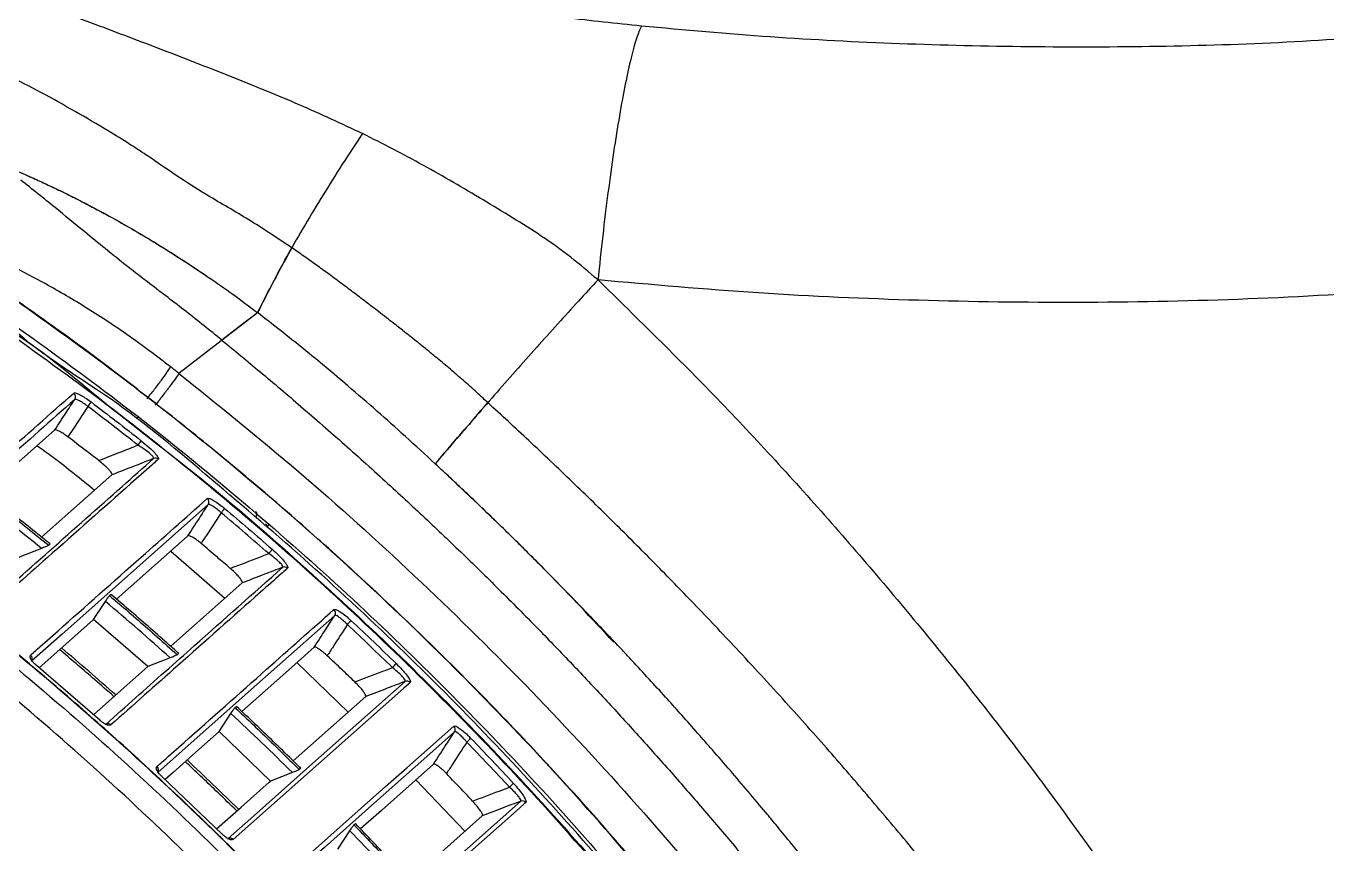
# Model space of a CAD drawing. Extents: x 939 to 1039, y 781 to 934.
# Drawn here: x 955.91 to 964.17, y 824.25 to 829.44 of the extents above; entities that cross this region are included whole.
import ezdxf

# ---------------------------------------------------------------- set-up
doc = ezdxf.new("R2010")
doc.units = 0
doc.header["$MEASUREMENT"] = 0
doc.layers.add('1', color=4, linetype='Continuous')

# ---------------------------------------------------------------- blocks, each defined once
blk = doc.blocks.new('Envoy')
at = {"layer": '1', "color": 3, "linetype": 'Continuous', "lineweight": 25}
for p, q in [((18.7283, 28.4495), (18.2304, 28.0651)), ((18.7295, 28.4505), (18.7283, 28.4495)), ((17.3596, 26.9543), (17.2138, 26.8972)), ((17.414, 26.9827), (17.405, 26.9746)), ((18.1789, 26.938), (18.5221, 26.6379)), ((17.7908, 26.6547), (17.7998, 26.6627)), ((17.6897, 26.5041), (17.7648, 26.6185)), ((18.0339, 26.2049), (17.6897, 26.5041)), ((18.176, 26.26), (18.0339, 26.2049)), ((18.2295, 26.2878), (18.2205, 26.2799)), ((17.7281, 25.8656), (17.3254, 26.2131)), ((18.9783, 26.2296), (19.3046, 25.9162)), ((18.5867, 25.9441), (18.5956, 25.952)), ((17.7639, 25.8398), (17.7658, 25.8399)), ((18.4854, 25.7921), (18.5607, 25.9075)), ((18.4854, 25.7921), (18.8115, 25.4786)), ((18.5042, 25.1423), (18.1233, 25.5065)), ((18.9505, 25.532), (18.8115, 25.4786)), ((19.0031, 25.5593), (18.9942, 25.5514)), ((19.7344, 25.4865), (20.0445, 25.1594)), ((19.3412, 25.2001), (19.3501, 25.2081)), ((18.5398, 25.114), (18.5415, 25.1141)), ((19.239, 25.0466), (19.315, 25.1632))]:
    blk.add_line(p, q, dxfattribs=at)
at = {"layer": '1', "color": 3, "linetype": 'Continuous', "lineweight": 25, "flags": 128}
for points in [[(18.7283, 28.4495), (18.6159, 28.3627), (18.5034, 28.2759)], [(17.6533, 27.8547), (17.5622, 27.7156), (17.5268, 27.6616)], [(17.4422, 27.7049), (17.2535, 27.5377), (17.045, 27.353), (16.9978, 27.3112)], [(17.3598, 27.0264), (17.5452, 27.1907), (17.8056, 27.4214)], [(18.4167, 27.2323), (17.4906, 26.4108), (17.2965, 26.2386)], [(18.4984, 27.1808), (18.4075, 27.0412), (18.379, 26.9974), (18.3715, 26.9858)], [(18.2877, 27.0344), (18.1137, 26.8801), (17.8348, 26.6327)], [(18.1786, 26.3332), (18.2362, 26.3843), (18.4233, 26.5502), (18.6326, 26.7358)], [(17.6897, 26.5041), (17.5321, 26.3643), (17.3438, 26.1973)], [(19.2191, 26.5289), (19.0362, 26.3665), (18.6703, 26.0417), (18.0968, 25.5325)], [(19.0887, 26.3275), (18.9257, 26.1829), (18.6295, 25.92)], [(17.3251, 26.212), (17.3254, 26.2125), (17.3256, 26.2128), (17.3258, 26.2131), (17.3258, 26.2133), (17.3259, 26.2134), (17.3258, 26.2134), (17.3256, 26.2133), (17.3254, 26.2131)], [(17.6891, 25.8992), (17.8618, 26.0523), (18.0339, 26.2049)], [(18.5439, 25.1143), (18.722, 25.2724), (19.0782, 25.5887), (19.6654, 26.1102)], [(19.6972, 26.1032), (19.689, 26.096), (19.6565, 26.0671), (19.5261, 25.9514), (19.0048, 25.4885), (18.5755, 25.1074)], [(18.9554, 25.6063), (19.1204, 25.7527), (19.4153, 26.0145)], [(17.7277, 25.8646), (17.728, 25.865), (17.7283, 25.8653), (17.7284, 25.8656), (17.7285, 25.8658), (17.7285, 25.8659), (17.7285, 25.8658), (17.7283, 25.8657), (17.7281, 25.8656)], [(18.4854, 25.7921), (18.377, 25.6959), (18.194, 25.5335), (18.1427, 25.4879)], [(18.8507, 24.8293), (18.8588, 24.8365), (18.8913, 24.8654), (19.0215, 24.9809), (19.542, 25.4431), (19.676, 25.5621), (19.9748, 25.8275)], [(19.9786, 25.7905), (19.8032, 25.6347), (19.4523, 25.3231), (19.1535, 25.0576), (19.0301, 24.948), (18.8546, 24.7921)], [(19.8459, 25.5855), (19.6906, 25.4476), (19.5152, 25.2919), (19.3826, 25.1741)], [(18.1228, 25.5056), (18.1231, 25.506), (18.1234, 25.5063), (18.1236, 25.5066), (18.1237, 25.5067), (18.1237, 25.5068), (18.1236, 25.5068), (18.1235, 25.5067), (18.1233, 25.5065)], [(18.4698, 25.1753), (18.6254, 25.3134), (18.8037, 25.4716), (18.8115, 25.4786)], [(19.2774, 24.3544), (19.7231, 24.7503), (20.061, 25.0505), (20.3988, 25.3506)], [(20.4316, 25.3426), (20.4235, 25.3354), (20.391, 25.3066), (20.2612, 25.1913), (19.742, 24.7301), (19.648, 24.6466), (19.3101, 24.3465)], [(19.6916, 24.846), (19.8151, 24.9556), (20.1551, 25.2577)], [(18.5036, 25.1414), (18.504, 25.1418), (18.5043, 25.1422), (18.5045, 25.1424), (18.5046, 25.1425), (18.5046, 25.1426), (18.5046, 25.1426), (18.5044, 25.1425), (18.5042, 25.1423)]]:
    blk.add_lwpolyline(points, dxfattribs=at)
at = {"layer": '1', "color": 3, "linetype": 'Continuous', "lineweight": 25}
for centre, radius, start, end in [((17.5449, 27.9162), 0.03, 327.16066, 52.49479), ((17.5066, 27.9765), 0.1908, 320.29236, 330.91471), ((17.9437, 27.7683), 0.0217, 28.36601, 77.91192), ((17.8174, 27.7417), 0.2029, 319.35239, 329.30911), ((18.0806, 27.4968), 0.0299, 50.15966, 110.95079), ((18.3914, 27.2485), 0.03, 327.31, 49.71923), ((18.3285, 27.335), 0.2294, 317.77007, 326.5398), ((18.7742, 27.085), 0.0224, 28.13505, 77.45442), ((18.6192, 27.0916), 0.2484, 316.83147, 324.91187), ((18.9, 26.8072), 0.0299, 47.40724, 110.74442), ((19.1939, 26.545), 0.03, 327.44917, 46.97574), ((19.0913, 26.6767), 0.2926, 315.2752, 322.11116), ((17.2712, 26.2548), 0.03, 327.32347, 50.46059), ((19.3563, 26.4326), 0.3278, 314.3575, 320.44972), ((19.6759, 26.0822), 0.0299, 44.67839, 110.56), ((17.7789, 25.8121), 0.0299, 48.02782, 110.74667), ((19.9533, 25.8066), 0.0299, 327.45423, 44.24968), ((19.7743, 26.0304), 0.4156, 312.82449, 317.61858), ((18.0716, 25.5487), 0.03, 327.4523, 47.51576), ((19.9999, 25.8049), 0.4905, 311.90101, 315.95781), ((20.4093, 25.3226), 0.03, 41.97125, 110.49723), ((18.5544, 25.0862), 0.0299, 45.10139, 110.56524)]:
    blk.add_arc(centre, radius, start, end, dxfattribs=at)
for centre, major_axis, ratio, start_param, end_param in [((4.0236, 10.4801), (19.5491, -8.2536), 0.998747, 1.290115, 1.316086), ((4.0303, 10.4719), (19.6325, -8.0577), 0.998753, 1.230066, 1.255775), ((3.8095, 10.2377), (20.2997, -5.9289), 0.998049, 1.129496, 1.151072), ((4.0368, 10.4639), (19.7115, -7.8657), 0.998759, 1.170674, 1.196184), ((3.8052, 10.243), (20.2771, -6.003), 0.998044, 1.082479, 1.103882), ((4.0432, 10.4561), (19.7868, -7.6764), 0.998763, 1.111724, 1.13712)]:
    blk.add_ellipse(centre, major_axis=major_axis, ratio=ratio, start_param=start_param, end_param=end_param, dxfattribs=at)
for points, knots in [([(21.1645, 30.2685), (21.0037, 30.2855), (20.6815, 30.3195), (20.2002, 30.3822), (19.7182, 30.454), (19.2404, 30.5357), (18.7691, 30.6282), (18.3045, 30.7329), (17.8464, 30.851), (17.3952, 30.9843), (16.9538, 31.1345), (16.5232, 31.3042), (16.096, 31.4966), (15.8201, 31.6444), (15.6789, 31.7201)], [0, 0, 0, 0, 0.084895, 0.170029, 0.254724, 0.340698, 0.424398, 0.506838, 0.59073, 0.672748, 0.753936, 0.835594, 0.915855, 1, 1, 1, 1]), ([(16.8316, 30.6097), (16.9809, 30.5521), (17.2783, 30.4374), (17.7199, 30.2733), (18.1532, 30.1094), (18.5759, 29.9441), (18.9919, 29.7757), (19.2612, 29.65), (19.3953, 29.5875)], [0, 0, 0, 0, 0.172993, 0.344746, 0.5109, 0.676207, 0.838707, 1, 1, 1, 1]), ([(21.1645, 30.2685), (21.1542, 30.2456), (21.1337, 30.1997), (21.0989, 30.0728), (21.0624, 29.9076), (21.025, 29.7048), (20.9878, 29.4714), (20.952, 29.2141), (20.9183, 28.9403), (20.8988, 28.7523), (20.8891, 28.6583)], [0, 0, 0, 0, 0.1250047, 0.2500044, 0.375001, 0.5000001, 0.6249986, 0.7499951, 0.8749952, 1, 1, 1, 1]), ([(26.0664, 30.2198), (25.7966, 30.1999), (25.2556, 30.16), (24.4402, 30.1358), (23.6217, 30.1335), (22.8018, 30.1533), (21.982, 30.1945), (21.4371, 30.2439), (21.1645, 30.2685)], [0, 0, 0, 0, 0.165345, 0.331497, 0.498427, 0.665529, 0.832678, 1, 1, 1, 1]), ([(17.7822, 29.6046), (17.6421, 29.6868), (17.362, 29.8512), (17.0668, 29.9953), (16.9191, 30.0674)], [0, 0, 0, 0, 0.499937, 1, 1, 1, 1]), ([(18.0544, 29.4299), (18.0394, 29.4399), (17.9944, 29.4697), (17.9041, 29.5286), (17.8279, 29.5761), (17.7822, 29.6046)], [0, 0, 0, 0, 0.167437, 0.500009, 1, 1, 1, 1]), ([(19.3953, 29.5875), (19.3515, 29.5213), (19.2611, 29.3847), (19.1404, 29.1917), (19.0256, 29.0005), (18.9186, 28.8124), (18.8177, 28.626), (18.7597, 28.5104), (18.7295, 28.4505)], [0, 0, 0, 0, 0.139125, 0.287246, 0.446113, 0.617141, 0.801466, 1, 1, 1, 1]), ([(20.8891, 28.6583), (20.832, 28.707), (20.7171, 28.8052), (20.5347, 28.935), (20.3475, 29.0533), (20.0978, 29.2036), (19.7837, 29.3882), (19.5247, 29.5211), (19.3953, 29.5875)], [0, 0, 0, 0, 0.127017, 0.255683, 0.379866, 0.504108, 0.752277, 1, 1, 1, 1]), ([(18.4267, 29.1855), (18.363, 29.2251), (18.2353, 29.3046), (18.1148, 29.3881), (18.0544, 29.4299)], [0, 0, 0, 0, 0.498676, 1, 1, 1, 1]), ([(17.2174, 29.3441), (17.2426, 29.3329), (17.2973, 29.3086), (17.3794, 29.2705), (17.456, 29.2347), (17.5347, 29.196), (17.6142, 29.1559), (17.7028, 29.1094), (17.8018, 29.0561), (17.9135, 28.993), (18.0389, 28.9192), (18.1652, 28.8417), (18.2921, 28.7609), (18.3755, 28.7047), (18.4169, 28.6767)], [0, 0, 0, 0, 0.062373, 0.134946, 0.202509, 0.251477, 0.328997, 0.398758, 0.470596, 0.574313, 0.676942, 0.784676, 0.893111, 1, 1, 1, 1]), ([(17.2174, 29.3441), (17.3087, 29.3029), (17.4994, 29.2169), (17.7946, 29.0622), (18.1051, 28.8834), (18.3112, 28.7468), (18.4169, 28.6767)], [0, 0, 0, 0, 0.225509, 0.470572, 0.728507, 1, 1, 1, 1]), ([(18.0459, 28.6338), (17.9989, 28.6699), (17.9034, 28.7432), (17.7663, 28.8538), (17.6128, 28.9789), (17.4365, 29.1256), (17.3004, 29.2335), (17.2276, 29.2913)], [0, 0, 0, 0, 0.167426, 0.340215, 0.499924, 0.732384, 1, 1, 1, 1]), ([(18.9472, 28.8621), (18.8621, 28.9187), (18.6919, 29.0319), (18.5151, 29.1343), (18.4267, 29.1855)], [0, 0, 0, 0, 0.499917, 1, 1, 1, 1]), ([(18.1788, 28.1057), (18.0916, 28.1722), (17.9171, 28.3053), (17.6487, 28.481), (17.3841, 28.6364), (17.1292, 28.769), (16.8915, 28.878), (16.7137, 28.9477), (16.5877, 28.9898), (16.5029, 29.0139), (16.4393, 29.0289), (16.4086, 29.0329), (16.3986, 29.0343)], [0, 0, 0, 0, 0.129091, 0.258359, 0.38771, 0.517048, 0.646276, 0.775336, 0.839867, 0.904367, 0.968866, 1, 1, 1, 1]), ([(18.7295, 28.4505), (18.7628, 28.5167), (18.8266, 28.644), (18.9081, 28.7914), (18.9472, 28.8621)], [0, 0, 0, 0, 0.5206868, 1, 1, 1, 1]), ([(20.1903, 27.8794), (20.1634, 27.9045), (20.1091, 27.955), (20.0259, 28.0279), (19.9435, 28.0992), (19.8711, 28.1596), (19.8067, 28.2124), (19.7536, 28.2553), (19.7001, 28.2982), (19.6449, 28.3419), (19.5728, 28.3985), (19.499, 28.4557), (19.419, 28.517), (19.3468, 28.5718), (19.2656, 28.6328), (19.1846, 28.6928), (19.1024, 28.7526), (19.0238, 28.8088), (18.9723, 28.8446), (18.9472, 28.8621)], [0, 0, 0, 0, 0.0697376, 0.1402937, 0.2092042, 0.2759527, 0.3186265, 0.3667875, 0.4050291, 0.4483571, 0.4999299, 0.5784612, 0.6249263, 0.6906429, 0.7499389, 0.8171781, 0.881287, 0.9422326, 1, 1, 1, 1]), ([(18.4169, 28.6767), (18.4692, 28.6405), (18.5748, 28.5673), (18.6777, 28.4896), (18.7295, 28.4505)], [0, 0, 0, 0, 0.49534, 1, 1, 1, 1]), ([(18.4169, 28.6767), (18.4692, 28.6405), (18.5748, 28.5673), (18.6777, 28.4896), (18.7295, 28.4505)], [0, 0, 0, 0, 0.49534, 1, 1, 1, 1]), ([(20.8891, 28.6583), (20.8474, 28.6133), (20.7596, 28.5183), (20.6279, 28.3733), (20.494, 28.2242), (20.3602, 28.0733), (20.2281, 27.9229), (20.0994, 27.7748), (19.9741, 27.6295), (19.8963, 27.5382), (19.8567, 27.4917)], [0, 0, 0, 0, 0.0900926, 0.1901245, 0.3014396, 0.4238198, 0.5562204, 0.6972687, 0.8456004, 1, 1, 1, 1]), ([(26.9813, 28.6967), (26.6427, 28.6591), (25.9668, 28.5839), (24.9495, 28.529), (23.9347, 28.5094), (22.9205, 28.5241), (21.9048, 28.5678), (21.2282, 28.6281), (20.8891, 28.6583)], [0, 0, 0, 0, 0.1673947, 0.3342115, 0.5004964, 0.6661851, 0.8326855, 1, 1, 1, 1]), ([(20.8891, 28.6583), (21.1433, 28.4095), (21.653, 27.9105), (22.3761, 27.1192), (23.0691, 26.2984), (23.7312, 25.4502), (24.1446, 24.8634), (24.3514, 24.5698)], [0, 0, 0, 0, 0.1988775, 0.3988367, 0.5989432, 0.7992976, 1, 1, 1, 1]), ([(18.5034, 28.2759), (18.4282, 28.3367), (18.2776, 28.4584), (18.1232, 28.5753), (18.0459, 28.6338)], [0, 0, 0, 0, 0.499627, 1, 1, 1, 1]), ([(24.4132, 19.6562), (24.396, 19.6971), (24.3134, 19.8935), (24.1541, 20.2409), (23.9353, 20.6974), (23.7051, 21.1475), (23.4652, 21.5905), (23.2155, 22.026), (22.9557, 22.4551), (22.6856, 22.8781), (22.4051, 23.2947), (22.1148, 23.7042), (21.8147, 24.1067), (21.5048, 24.5021), (21.1863, 24.8889), (20.8593, 25.2669), (20.5238, 25.6363), (20.1785, 25.9988), (19.8235, 26.354), (19.4591, 26.7016), (19.0857, 27.041), (18.7038, 27.3719), (18.3139, 27.6939), (17.9162, 28.0061), (17.5426, 28.2867), (17.2984, 28.4586), (17.1919, 28.5336)], [0, 0, 0, 0, 0.011492, 0.055198, 0.098926, 0.142568, 0.186041, 0.229271, 0.272437, 0.315786, 0.359065, 0.402315, 0.445576, 0.488875, 0.532234, 0.575133, 0.618127, 0.661297, 0.704618, 0.748067, 0.791615, 0.835235, 0.878898, 0.922576, 0.966231, 1, 1, 1, 1]), ([(24.4115, 19.6573), (24.2971, 19.915), (24.0681, 20.4308), (23.6853, 21.1866), (23.2745, 21.9276), (22.8293, 22.6583), (22.3496, 23.377), (21.8352, 24.082), (21.292, 24.7649), (20.7408, 25.4014), (20.1859, 25.9929), (19.631, 26.5417), (19.0537, 27.0718), (18.4542, 27.5813), (17.8346, 28.0716), (17.4068, 28.3781), (17.1929, 28.5313)], [0, 0, 0, 0, 0.073061, 0.146185, 0.219308, 0.292368, 0.367557, 0.442815, 0.518073, 0.593262, 0.660587, 0.727938, 0.795264, 0.863501, 0.931763, 1, 1, 1, 1]), ([(17.0632, 28.3887), (17.0632, 28.3887), (17.309, 28.2658), (17.7218, 27.8938), (18.3803, 27.4035), (19.0028, 26.8624), (19.6078, 26.3035), (20.189, 25.7187), (20.747, 25.1113), (21.2806, 24.4819), (21.8252, 23.7844), (22.375, 23.0141), (22.9125, 22.1653), (23.4348, 21.2964), (23.8165, 20.3851), (24.2837, 19.8144), (24.2837, 19.4794), (24.2837, 19.4794)], [0, 0, 0, 0, 0, 0.070883, 0.141825, 0.212766, 0.283648, 0.354542, 0.425497, 0.496451, 0.567344, 0.653765, 0.740348, 0.826987, 0.913575, 1, 1, 1, 1, 1]), ([(24.2997, 19.5475), (24.2997, 19.5475), (24.2997, 19.8772), (23.8345, 20.4369), (23.4571, 21.3327), (22.9414, 22.1867), (22.4122, 23.0217), (21.8695, 23.7833), (21.3299, 24.4765), (20.7986, 25.1056), (20.2432, 25.7134), (19.6641, 26.2979), (19.0641, 26.8608), (18.4367, 27.3922), (17.8112, 27.9258), (17.3263, 28.1972), (17.1324, 28.3912), (17.1324, 28.3912)], [0, 0, 0, 0, 0, 0.085737, 0.171625, 0.257558, 0.343437, 0.429167, 0.50049, 0.571873, 0.643256, 0.71458, 0.785905, 0.857288, 0.928672, 1, 1, 1, 1, 1]), ([(17.1393, 28.4061), (17.361, 28.2465), (17.8046, 27.9272), (18.4473, 27.4144), (19.0722, 26.877), (19.6753, 26.3145), (20.2547, 25.7298), (20.8106, 25.1223), (21.3433, 24.4917), (21.8502, 23.8407), (22.3295, 23.172), (22.7807, 22.4869), (23.2067, 21.7813), (23.6057, 21.0557), (23.9795, 20.3123), (24.2033, 19.8052), (24.3153, 19.5516)], [0, 0, 0, 0, 0.071117, 0.142234, 0.213812, 0.285389, 0.356511, 0.427632, 0.499232, 0.570832, 0.641816, 0.71283, 0.783815, 0.855866, 0.927948, 1, 1, 1, 1]), ([(18.7295, 28.4505), (18.7293, 28.4503), (18.7289, 28.45), (18.7285, 28.4497), (18.7283, 28.4495)], [0, 0, 0, 0, 0.50014, 1, 1, 1, 1]), ([(19.8567, 27.4917), (19.794, 27.5493), (19.6718, 27.6618), (19.4871, 27.8263), (19.2718, 28.0129), (19.0206, 28.2233), (18.8268, 28.3745), (18.7295, 28.4505)], [0, 0, 0, 0, 0.17227, 0.336111, 0.500596, 0.749244, 1, 1, 1, 1]), ([(19.8567, 27.4917), (19.794, 27.5493), (19.6718, 27.6618), (19.4871, 27.8263), (19.2718, 28.0129), (19.0206, 28.2233), (18.8268, 28.3745), (18.7295, 28.4505)], [0, 0, 0, 0, 0.17227, 0.336111, 0.500596, 0.749244, 1, 1, 1, 1]), ([(24.2797, 19.4784), (24.1687, 19.732), (23.9468, 20.2393), (23.5755, 20.983), (23.1749, 21.7164), (22.7418, 22.4367), (22.2774, 23.1426), (21.789, 23.8228), (21.2784, 24.4766), (20.746, 25.1051), (20.1877, 25.7131), (19.6058, 26.298), (19.0027, 26.858), (18.3779, 27.3928), (17.7326, 27.9051), (17.2852, 28.225), (17.0616, 28.3849)], [0, 0, 0, 0, 0.071541, 0.143112, 0.214653, 0.287314, 0.360008, 0.432669, 0.503348, 0.574028, 0.64519, 0.716352, 0.787028, 0.857704, 0.928852, 1, 1, 1, 1]), ([(14.1886, 28.2863), (14.4329, 28.143), (14.9217, 27.8562), (15.6324, 27.3882), (16.3249, 26.8937), (17.0028, 26.3656), (17.6647, 25.8044), (18.3087, 25.2099), (18.9272, 24.5888), (19.5133, 23.9486), (20.0666, 23.2909), (20.5876, 22.6177), (21.0806, 21.9238), (21.549, 21.2038), (21.9912, 20.4579), (22.4053, 19.6867), (22.7868, 18.8992), (23.1255, 18.1163), (23.4264, 17.3411), (23.5967, 16.8288), (23.6819, 16.5725)], [0, 0, 0, 0, 0.055117, 0.110282, 0.165446, 0.220563, 0.277281, 0.334051, 0.390822, 0.44754, 0.502626, 0.557759, 0.612892, 0.667978, 0.724669, 0.781412, 0.838155, 0.894846, 0.947382, 1, 1, 1, 1]), ([(18.5034, 28.2759), (18.5841, 28.2095), (18.7522, 28.071), (19.0114, 27.8505), (19.2824, 27.6138), (19.5497, 27.373), (19.8056, 27.1357), (20.0503, 26.9021), (20.2941, 26.6625), (20.5283, 26.4254), (20.7504, 26.1943), (20.9565, 25.9741), (21.1613, 25.7498), (21.3635, 25.5225), (21.5669, 25.2881), (21.7676, 25.051), (21.9861, 24.7865), (22.2107, 24.5059), (22.4538, 24.192), (22.6925, 23.8733), (22.9321, 23.5419), (23.1594, 23.2166), (23.3793, 22.8905), (23.6532, 22.4699), (23.9728, 21.9523), (24.3302, 21.3361), (24.552, 20.9191), (24.6625, 20.7115)], [0, 0, 0, 0, 0.031905, 0.066559, 0.103939, 0.1418, 0.176469, 0.210538, 0.24514, 0.280873, 0.312331, 0.343031, 0.372986, 0.405109, 0.435946, 0.467782, 0.49996, 0.54073, 0.577551, 0.621206, 0.662336, 0.702427, 0.742418, 0.78245, 0.855735, 0.928175, 1, 1, 1, 1]), ([(23.5408, 16.5169), (23.4561, 16.7712), (23.2865, 17.2801), (22.99, 18.0427), (22.6599, 18.806), (22.2926, 19.5669), (21.8947, 20.3125), (21.4625, 21.0484), (20.9953, 21.7726), (20.4932, 22.4836), (19.9617, 23.1731), (19.4069, 23.8333), (18.8305, 24.4638), (18.2344, 25.0647), (17.6143, 25.6408), (16.9654, 26.1961), (16.2876, 26.729), (15.5811, 27.2372), (14.8555, 27.7176), (14.356, 28.0113), (14.1063, 28.1582)], [0, 0, 0, 0, 0.05254, 0.105163, 0.16025, 0.215385, 0.27052, 0.325608, 0.382294, 0.439032, 0.49577, 0.552457, 0.607575, 0.662741, 0.717907, 0.773025, 0.829743, 0.886512, 0.943282, 1, 1, 1, 1]), ([(19.2968, 24.2885), (19.1697, 24.4257), (18.9156, 24.6999), (18.5202, 25.0984), (18.1145, 25.4873), (17.6084, 25.9463), (16.9935, 26.4655), (16.2579, 27.031), (15.4967, 27.5673), (14.9676, 27.8947), (14.7028, 28.0586)], [0, 0, 0, 0, 0.09401, 0.18802, 0.282312, 0.376605, 0.531648, 0.687008, 0.843335, 1, 1, 1, 1]), ([(18.0288, 27.9038), (18.0449, 27.9244), (18.0772, 27.9655), (18.1206, 28.023), (18.1569, 28.0728), (18.1715, 28.0947), (18.1788, 28.1057)], [0, 0, 0, 0, 0.25, 0.500001, 0.750002, 1, 1, 1, 1]), ([(18.2304, 28.0651), (18.2231, 28.0541), (18.2085, 28.0322), (18.1723, 27.9824), (18.129, 27.9248), (18.0968, 27.8836), (18.0807, 27.8629)], [0, 0, 0, 0, 0.249999, 0.500002, 0.750004, 1, 1, 1, 1]), ([(18.2304, 28.0651), (18.2218, 28.0718), (18.2046, 28.0853), (18.1874, 28.0989), (18.1788, 28.1057)], [0, 0, 0, 0, 0.500336, 1, 1, 1, 1]), ([(18.2304, 28.0651), (18.486, 27.8591), (18.9972, 27.4472), (19.7283, 26.7862), (20.4316, 26.0956), (21.1028, 25.3735), (21.7414, 24.6223), (22.3455, 23.8431), (22.9143, 23.0378), (23.4459, 22.2078), (23.9427, 21.3564), (24.2409, 20.7714), (24.3901, 20.4789)], [0, 0, 0, 0, 0.099986, 0.199987, 0.299991, 0.399995, 0.499985, 0.599972, 0.699976, 0.79998, 0.899982, 1, 1, 1, 1]), ([(16.4451, 26.9496), (16.5148, 27.0114), (16.7363, 27.2076), (17.1092, 27.5378), (17.4118, 27.8059), (17.5631, 27.94)], [0, 0, 0, 0, 0.186758, 0.593379, 1, 1, 1, 1]), ([(17.5701, 27.8999), (17.2675, 27.6316), (16.8954, 27.3018), (16.5221, 26.971), (16.4524, 26.9093)], [0, 0, 0, 0, 0.813242, 1, 1, 1, 1]), ([(17.4422, 27.7049), (17.4657, 27.7408), (17.5083, 27.8058), (17.551, 27.8707), (17.5701, 27.8999)], [0, 0, 0, 0, 0.551692, 1, 1, 1, 1]), ([(17.5631, 27.94), (17.5663, 27.9409), (17.5726, 27.9427), (17.5957, 27.9337), (17.6259, 27.917), (17.6533, 27.8987), (17.6691, 27.8869), (17.6733, 27.8838)], [0, 0, 0, 0, 0.229082, 0.458223, 0.687872, 0.918235, 1, 1, 1, 1]), ([(17.6533, 27.8547), (17.6502, 27.8571), (17.6382, 27.8665), (17.6175, 27.881), (17.5947, 27.8944), (17.5772, 27.9018), (17.5725, 27.9005), (17.5701, 27.8999)], [0, 0, 0, 0, 0.081768, 0.312192, 0.541869, 0.770994, 1, 1, 1, 1]), ([(22.9865, 15.3583), (22.9214, 15.5921), (22.7911, 16.0599), (22.5629, 16.7521), (22.31, 17.4392), (22.0297, 18.1194), (21.7229, 18.7917), (21.3804, 19.4734), (20.9996, 20.1619), (20.5785, 20.8548), (20.1292, 21.5299), (19.648, 22.1924), (19.1344, 22.8404), (18.5885, 23.4724), (18.0165, 24.0807), (17.3988, 24.6844), (16.7333, 25.279), (16.0186, 25.86), (15.2728, 26.411), (14.4963, 26.9287), (13.6923, 27.415), (13.1384, 27.7061), (12.8614, 27.8516)], [0, 0, 0, 0, 0.04406, 0.088136, 0.132196, 0.176825, 0.22147, 0.266099, 0.314989, 0.363922, 0.412855, 0.461745, 0.51207, 0.562442, 0.612813, 0.663138, 0.718691, 0.774275, 0.829828, 0.886541, 0.943287, 1, 1, 1, 1]), ([(17.9714, 27.6095), (17.9186, 27.6508), (17.8132, 27.7333), (17.7066, 27.8142), (17.6533, 27.8547)], [0, 0, 0, 0, 0.500022, 1, 1, 1, 1]), ([(17.6733, 27.8838), (17.7267, 27.8433), (17.8335, 27.7621), (17.9391, 27.6795), (17.9919, 27.6381)], [0, 0, 0, 0, 0.499976, 1, 1, 1, 1]), ([(19.8567, 27.4917), (19.9094, 27.5536), (20.0119, 27.6738), (20.132, 27.8122), (20.1903, 27.8794)], [0, 0, 0, 0, 0.51453, 1, 1, 1, 1]), ([(23.6349, 24.0951), (23.5557, 24.1994), (23.395, 24.4111), (23.1428, 24.7307), (22.8807, 25.0532), (22.6169, 25.3676), (22.3509, 25.6753), (22.0697, 25.9914), (21.7832, 26.3032), (21.5058, 26.5961), (21.248, 26.8613), (20.9912, 27.1188), (20.7245, 27.3791), (20.4574, 27.6334), (20.2772, 27.7993), (20.1903, 27.8794)], [0, 0, 0, 0, 0.076671, 0.155592, 0.238374, 0.319917, 0.395863, 0.47651, 0.567556, 0.643711, 0.712674, 0.784107, 0.856571, 0.930837, 1, 1, 1, 1]), ([(12.5063, 27.7381), (12.7601, 27.6113), (13.2675, 27.3576), (14.0066, 26.9352), (14.7278, 26.4833), (15.4282, 25.9996), (16.1068, 25.4859), (16.7623, 24.9429), (17.3934, 24.3718), (17.9989, 23.7736), (18.5776, 23.1495), (19.1285, 22.5007), (19.6504, 21.8283), (20.1424, 21.1338), (20.6035, 20.4184), (21.0329, 19.6835), (21.4297, 18.9305), (21.7931, 18.1608), (22.1227, 17.376), (22.4169, 16.5774), (22.6785, 15.7673), (22.8226, 15.2186), (22.8946, 14.9442)], [0, 0, 0, 0, 0.05, 0.1, 0.1500001, 0.2, 0.2500001, 0.3000001, 0.35, 0.4000001, 0.45, 0.5, 0.55, 0.6, 0.6500001, 0.7, 0.75, 0.7999999, 0.85, 0.9, 0.95, 1, 1, 1, 1]), ([(22.8774, 15.2685), (22.813, 15.5024), (22.6842, 15.9704), (22.458, 16.663), (22.2068, 17.3506), (21.9281, 18.0313), (21.6227, 18.7042), (21.2822, 19.3848), (20.9044, 20.0708), (20.4872, 20.7597), (20.042, 21.4311), (19.565, 22.0899), (19.0559, 22.7345), (18.5146, 23.3631), (17.9473, 23.9684), (17.3312, 24.5724), (16.6634, 25.1705), (15.9423, 25.7573), (15.1891, 26.3135), (14.4043, 26.8355), (13.5913, 27.3252), (13.0309, 27.6176), (12.7507, 27.7638)], [0, 0, 0, 0, 0.04402, 0.088056, 0.132076, 0.176673, 0.221285, 0.265882, 0.314418, 0.362996, 0.411575, 0.460111, 0.510072, 0.560079, 0.610086, 0.660047, 0.716089, 0.772164, 0.828207, 0.88546, 0.942747, 1, 1, 1, 1]), ([(19.2983, 24.2899), (19.2177, 24.3773), (19.0357, 24.5747), (18.7322, 24.8887), (18.3868, 25.2309), (18.0195, 25.5772), (17.6438, 25.9147), (17.26, 26.2429), (16.8685, 26.5617), (16.4693, 26.8707), (16.0632, 27.1698), (15.6503, 27.4568), (15.3584, 27.6532), (15.2024, 27.7506), (15.188, 27.7596)], [0, 0, 0, 0, 0.066085, 0.149292, 0.242803, 0.336376, 0.429982, 0.523593, 0.617178, 0.710777, 0.804361, 0.897687, 0.990551, 1, 1, 1, 1]), ([(17.9765, 27.7926), (17.9756, 27.7917), (17.9737, 27.7901), (17.9688, 27.7851), (17.9648, 27.7807), (17.9629, 27.7786)], [0, 0, 0, 0, 0.331163, 0.667275, 1, 1, 1, 1]), ([(17.5268, 27.6616), (17.5178, 27.6682), (17.4996, 27.6814), (17.4746, 27.6963), (17.4551, 27.7052), (17.4453, 27.7068), (17.4428, 27.7053), (17.4422, 27.7049)], [0, 0, 0, 0, 0.230517, 0.461042, 0.691308, 0.920964, 1, 1, 1, 1]), ([(17.7217, 27.5121), (17.694, 27.5336), (17.6293, 27.5837), (17.5641, 27.6333), (17.5268, 27.6616)], [0, 0, 0, 0, 0.428445, 1, 1, 1, 1]), ([(13.4225, 27.6352), (13.71, 27.4725), (14.2853, 27.1471), (15.1162, 26.6049), (15.9277, 26.02), (16.7144, 25.3885), (17.4741, 24.7122), (18.1495, 24.0458), (18.7469, 23.399), (19.2731, 22.7802), (19.7735, 22.1405), (20.2517, 21.4746), (20.7059, 20.7827), (21.1346, 20.0655), (21.5327, 19.3311), (21.8795, 18.6211), (22.1803, 17.9396), (22.4402, 17.2882), (22.6787, 16.6276), (22.8179, 16.1801), (22.8875, 15.9563)], [0, 0, 0, 0, 0.064318, 0.128678, 0.192996, 0.258873, 0.324795, 0.390672, 0.443264, 0.495903, 0.548541, 0.601134, 0.655263, 0.709442, 0.763621, 0.817751, 0.863195, 0.90864, 0.95432, 1, 1, 1, 1]), ([(17.3314, 27.6067), (17.3655, 27.5823), (17.4906, 27.493), (17.6093, 27.3951), (17.6957, 27.324)], [0, 0, 0, 0, 0.272978, 1, 1, 1, 1]), ([(17.7217, 27.5121), (17.7877, 27.5378), (17.8709, 27.5703), (17.9541, 27.6028), (17.9714, 27.6095)], [0, 0, 0, 0, 0.79274, 1, 1, 1, 1]), ([(18.0699, 27.5247), (18.0703, 27.5252), (18.0719, 27.5272), (18.07, 27.5317), (18.0637, 27.5401), (18.0573, 27.5467), (18.0411, 27.5611), (18.0155, 27.5813), (17.9869, 27.5996), (17.9714, 27.6095)], [0, 0, 0, 0, 0.0559, 0.221185, 0.237329, 0.41776, 0.453496, 0.702285, 1, 1, 1, 1]), ([(17.9919, 27.6381), (18.0092, 27.6239), (18.0412, 27.5976), (18.078, 27.5607), (18.0982, 27.5348), (18.1023, 27.5232), (18.1003, 27.5204), (18.0998, 27.5198)], [0, 0, 0, 0, 0.288577, 0.534373, 0.753498, 0.941692, 1, 1, 1, 1]), ([(22.6626, 14.7234), (22.5924, 14.9997), (22.4521, 15.552), (22.1949, 16.3674), (21.9044, 17.1712), (21.5778, 17.9611), (21.2164, 18.7357), (20.8206, 19.4934), (20.3915, 20.2326), (19.9299, 20.952), (19.4367, 21.6501), (18.9129, 22.3256), (18.3593, 22.977), (17.7773, 23.603), (17.168, 24.2025), (16.5327, 24.7742), (15.8724, 25.3172), (15.1883, 25.83), (14.4822, 26.312), (13.7551, 26.7613), (13.01, 27.1803), (12.4985, 27.431), (12.2427, 27.5563)], [0, 0, 0, 0, 0.0500232, 0.1000158, 0.1500131, 0.2000126, 0.2500096, 0.3000119, 0.3500095, 0.4000055, 0.4500034, 0.5000008, 0.5500048, 0.6000035, 0.6499993, 0.6999971, 0.7499961, 0.8000107, 0.8500245, 0.9000213, 0.9500167, 1, 1, 1, 1]), ([(16.9496, 26.5312), (17.2569, 26.8037), (17.6306, 27.1351), (18.0036, 27.4659), (18.0699, 27.5247)], [0, 0, 0, 0, 0.82205, 1, 1, 1, 1]), ([(18.0998, 27.5198), (18.097, 27.5173), (18.0832, 27.5051), (18.0253, 27.4538), (17.7938, 27.2485), (17.4342, 26.9298), (17.1182, 26.6498), (16.9791, 26.5265)], [0, 0, 0, 0, 0.007389, 0.036946, 0.155172, 0.628077, 1, 1, 1, 1]), ([(17.8056, 27.4214), (17.8062, 27.4232), (17.8074, 27.427), (17.7989, 27.4402), (17.7836, 27.4578), (17.7608, 27.4799), (17.7388, 27.4987), (17.7251, 27.5094), (17.7217, 27.5121)], [0, 0, 0, 0, 0.1686812, 0.337126, 0.5120002, 0.7070217, 0.9275514, 1, 1, 1, 1]), ([(18.0699, 27.5247), (18.03, 27.5091), (17.9419, 27.4746), (17.8538, 27.4402), (17.8056, 27.4214)], [0, 0, 0, 0, 0.4536641, 1, 1, 1, 1]), ([(23.1122, 23.7698), (22.9425, 24.005), (22.7622, 24.2549), (22.5639, 24.5142), (22.5306, 24.5576), (22.4972, 24.6009), (22.4637, 24.6441), (22.4301, 24.6872), (22.3943, 24.733), (22.3224, 24.8245), (22.2248, 24.9471), (22.1113, 25.0871), (22.0247, 25.1926), (21.9377, 25.2975), (21.8418, 25.4116), (21.7287, 25.5444), (21.6223, 25.6675), (21.5194, 25.7849), (21.4244, 25.8919), (21.3257, 26.0019), (21.2251, 26.1124), (21.1361, 26.2091), (21.0648, 26.2858), (21.0148, 26.3392), (20.9575, 26.4), (20.8968, 26.4641), (20.8357, 26.5279), (20.7907, 26.5747), (20.7614, 26.605), (20.7368, 26.6305), (20.667, 26.7023), (20.5701, 26.801), (20.4512, 26.9202), (20.3581, 27.0125), (20.2654, 27.1033), (20.1762, 27.1898), (20.0835, 27.2787), (19.996, 27.3616), (19.9187, 27.4341), (19.8747, 27.475), (19.8567, 27.4917)], [0, 0, 0, 0, 0.175611, 0.18665, 0.197689, 0.208728, 0.219765, 0.230802, 0.241838, 0.254962, 0.301299, 0.336712, 0.364104, 0.383978, 0.419193, 0.454388, 0.489568, 0.517744, 0.548947, 0.576214, 0.607231, 0.639435, 0.655845, 0.670613, 0.683738, 0.706423, 0.72411, 0.737214, 0.745735, 0.749674, 0.758657, 0.806375, 0.833483, 0.86059, 0.885774, 0.912062, 0.935849, 0.963586, 0.985099, 1, 1, 1, 1]), ([(20.9887, 26.36), (20.8493, 26.509), (20.4846, 26.8988), (20.0964, 27.2653), (19.8567, 27.4917)], [0, 0, 0, 0, 0.382279, 1, 1, 1, 1]), ([(16.9526, 27.3311), (16.9737, 27.3148), (17.0794, 27.2336), (17.2305, 27.1152), (17.3592, 27.0115), (17.405, 26.9746)], [0, 0, 0, 0, 0.1388281, 0.6941594, 1, 1, 1, 1]), ([(17.414, 26.9827), (17.3933, 26.9994), (17.2896, 27.0831), (17.1391, 27.2024), (17.0082, 27.3033), (16.9617, 27.3391)], [0, 0, 0, 0, 0.138831, 0.694175, 1, 1, 1, 1]), ([(22.3449, 14.4481), (22.2772, 14.7262), (22.1419, 15.2817), (21.891, 16.1021), (21.6058, 16.9106), (21.2834, 17.7053), (20.9253, 18.4843), (20.5319, 19.246), (20.104, 19.9892), (19.6427, 20.7122), (19.1489, 21.4135), (18.6238, 22.0913), (18.0684, 22.7443), (17.4833, 23.3715), (16.8703, 23.9716), (16.2307, 24.543), (15.5659, 25.0844), (14.8768, 25.5949), (14.1651, 26.0737), (13.4324, 26.5188), (12.6814, 26.9325), (12.1659, 27.1787), (11.908, 27.3019)], [0, 0, 0, 0, 0.050079, 0.100032, 0.150037, 0.200047, 0.250035, 0.300008, 0.349998, 0.400035, 0.450039, 0.500025, 0.550002, 0.599992, 0.65006, 0.700049, 0.75002, 0.800027, 0.850045, 0.900058, 0.95, 1, 1, 1, 1]), ([(17.2903, 26.2779), (17.2931, 26.2803), (17.3068, 26.2925), (17.3647, 26.3438), (17.5959, 26.5488), (17.9557, 26.8679), (18.2712, 27.1476), (18.4108, 27.2714)], [0, 0, 0, 0, 0.0073618, 0.0368092, 0.1545983, 0.6257551, 1, 1, 1, 1]), ([(18.4108, 27.2714), (18.4139, 27.2723), (18.4201, 27.2739), (18.4424, 27.2641), (18.4714, 27.2461), (18.4988, 27.2259), (18.515, 27.2126), (18.5199, 27.2085)], [0, 0, 0, 0, 0.224283, 0.448604, 0.673977, 0.901187, 1, 1, 1, 1]), ([(18.4984, 27.1808), (18.4947, 27.1841), (18.4826, 27.1949), (18.4622, 27.2112), (18.4404, 27.2259), (18.4237, 27.2341), (18.419, 27.2329), (18.4167, 27.2323)], [0, 0, 0, 0, 0.099015, 0.3265858, 0.5520663, 0.7761689, 1, 1, 1, 1]), ([(18.2877, 27.0344), (18.2878, 27.0346), (18.3115, 27.0709), (18.3544, 27.1369), (18.3973, 27.2026), (18.4167, 27.2323)], [0, 0, 0, 0, 0.003323, 0.549736, 1, 1, 1, 1]), ([(18.8004, 26.9217), (18.7504, 26.9653), (18.6503, 27.0524), (18.549, 27.138), (18.4984, 27.1808)], [0, 0, 0, 0, 0.500025, 1, 1, 1, 1]), ([(18.5199, 27.2085), (18.5706, 27.1656), (18.6721, 27.0798), (18.7724, 26.9925), (18.8225, 26.9489)], [0, 0, 0, 0, 0.4999771, 1, 1, 1, 1]), ([(18.7182, 27.1572), (18.7184, 27.1573), (18.7186, 27.1575), (18.7189, 27.1578), (18.7197, 27.1585), (18.7214, 27.1603), (18.7237, 27.1637), (18.7257, 27.1692), (18.7257, 27.176), (18.7235, 27.1827), (18.7203, 27.1861), (18.7186, 27.1878)], [0, 0, 0, 0, 0.031488, 0.052138, 0.071713, 0.136015, 0.247921, 0.425915, 0.61023, 0.805656, 1, 1, 1, 1]), ([(18.8081, 27.1092), (18.8071, 27.1083), (18.8052, 27.1067), (18.8001, 27.1018), (18.796, 27.0976), (18.794, 27.0955)], [0, 0, 0, 0, 0.332068, 0.667083, 1, 1, 1, 1]), ([(18.3715, 26.9858), (18.3627, 26.993), (18.3451, 27.0073), (18.3205, 27.0238), (18.3011, 27.034), (18.291, 27.0363), (18.2884, 27.0348), (18.2877, 27.0344)], [0, 0, 0, 0, 0.228637, 0.457298, 0.685051, 0.91099, 1, 1, 1, 1]), ([(18.5566, 26.8276), (18.5293, 26.8512), (18.4678, 26.9042), (18.4059, 26.9567), (18.3715, 26.9858)], [0, 0, 0, 0, 0.444536, 1, 1, 1, 1]), ([(17.405, 26.9746), (17.404, 26.974), (17.4021, 26.9727), (17.3947, 26.9691), (17.3846, 26.9645), (17.3724, 26.9594), (17.3638, 26.9559), (17.3596, 26.9543)], [0, 0, 0, 0, 0.187652, 0.374952, 0.57187, 0.793336, 1, 1, 1, 1]), ([(18.5566, 26.8276), (18.6191, 26.8517), (18.7004, 26.8831), (18.7816, 26.9145), (18.8004, 26.9217)], [0, 0, 0, 0, 0.768928, 1, 1, 1, 1]), ([(18.8894, 26.8351), (18.8899, 26.8361), (18.8916, 26.8388), (18.8853, 26.85), (18.866, 26.8704), (18.8362, 26.8959), (18.8124, 26.9131), (18.8004, 26.9217)], [0, 0, 0, 0, 0.096141, 0.288675, 0.510353, 0.753756, 1, 1, 1, 1]), ([(18.8225, 26.9489), (18.8359, 26.9367), (18.8626, 26.9125), (18.8956, 26.8768), (18.9166, 26.8489), (18.923, 26.8339), (18.9209, 26.8304), (18.9202, 26.8292)], [0, 0, 0, 0, 0.239322, 0.4791, 0.702509, 0.900516, 1, 1, 1, 1]), ([(17.7683, 25.8401), (17.8306, 25.8954), (18.0177, 26.0614), (18.3915, 26.3932), (18.7027, 26.6694), (18.8894, 26.8351)], [0, 0, 0, 0, 0.166717, 0.50015, 1, 1, 1, 1]), ([(18.9202, 26.8292), (18.9175, 26.8268), (18.9038, 26.8146), (18.8464, 26.7637), (18.6169, 26.5601), (18.2569, 26.2407), (17.9403, 25.9599), (17.7989, 25.8344)], [0, 0, 0, 0, 0.007315, 0.0365754, 0.1536169, 0.6217826, 1, 1, 1, 1]), ([(18.6326, 26.7358), (18.6332, 26.7378), (18.6344, 26.7416), (18.6263, 26.7557), (18.6114, 26.7744), (18.5895, 26.7976), (18.5699, 26.816), (18.5584, 26.826), (18.5566, 26.8276)], [0, 0, 0, 0, 0.176852, 0.353488, 0.536149, 0.736505, 0.958451, 1, 1, 1, 1]), ([(18.8894, 26.8351), (18.8505, 26.8201), (18.7649, 26.787), (18.6793, 26.7539), (18.6326, 26.7358)], [0, 0, 0, 0, 0.454036, 1, 1, 1, 1]), ([(18.2295, 26.2878), (18.2096, 26.3056), (18.1102, 26.3944), (17.9672, 26.5197), (17.843, 26.6258), (17.7998, 26.6627)], [0, 0, 0, 0, 0.140265, 0.701335, 1, 1, 1, 1]), ([(17.7648, 26.6185), (17.7674, 26.6223), (17.7724, 26.6299), (17.7798, 26.6405), (17.7858, 26.6488), (17.7893, 26.6533), (17.7904, 26.6543), (17.7908, 26.6547)], [0, 0, 0, 0, 0.224546, 0.449133, 0.672853, 0.895011, 1, 1, 1, 1]), ([(17.7908, 26.6547), (17.8111, 26.6374), (17.9126, 26.551), (18.0561, 26.4264), (18.1781, 26.3176), (18.2205, 26.2799)], [0, 0, 0, 0, 0.140261, 0.701322, 1, 1, 1, 1]), ([(18.0918, 25.5708), (18.0945, 25.5732), (18.1082, 25.5853), (18.1655, 25.6361), (18.3946, 25.8395), (18.7552, 26.1595), (19.072, 26.4406), (19.2143, 26.567)], [0, 0, 0, 0, 0.007287, 0.036434, 0.153023, 0.619379, 1, 1, 1, 1]), ([(19.0887, 26.3275), (19.1125, 26.3643), (19.156, 26.4315), (19.1995, 26.4986), (19.2191, 26.5289)], [0, 0, 0, 0, 0.548181, 1, 1, 1, 1]), ([(19.2143, 26.567), (19.2173, 26.5677), (19.2234, 26.5692), (19.2448, 26.5586), (19.2727, 26.5395), (19.3, 26.5174), (19.3165, 26.5022), (19.3222, 26.497)], [0, 0, 0, 0, 0.218893, 0.437793, 0.658437, 0.882492, 1, 1, 1, 1]), ([(19.2992, 26.4708), (19.295, 26.4751), (19.2828, 26.4875), (19.2626, 26.5057), (19.242, 26.5215), (19.226, 26.5305), (19.2214, 26.5294), (19.2191, 26.5289)], [0, 0, 0, 0, 0.1180561, 0.3429055, 0.5637028, 0.7820896, 1, 1, 1, 1]), ([(19.3222, 26.497), (19.3703, 26.4519), (19.4666, 26.3615), (19.5615, 26.2698), (19.609, 26.2239)], [0, 0, 0, 0, 0.4999747, 1, 1, 1, 1]), ([(19.2992, 26.4708), (19.269, 26.4242), (19.2264, 26.3584), (19.1839, 26.2926), (19.1715, 26.2735)], [0, 0, 0, 0, 0.70928, 1, 1, 1, 1]), ([(19.5854, 26.1982), (19.538, 26.244), (19.4433, 26.3356), (19.3472, 26.4257), (19.2992, 26.4708)], [0, 0, 0, 0, 0.500021, 1, 1, 1, 1]), ([(19.1715, 26.2735), (19.163, 26.2813), (19.1459, 26.2967), (19.1218, 26.3148), (19.1026, 26.3263), (19.0922, 26.3294), (19.0895, 26.328), (19.0887, 26.3275)], [0, 0, 0, 0, 0.227591, 0.455243, 0.680959, 0.903084, 1, 1, 1, 1]), ([(17.3254, 26.2131), (17.322, 26.2161), (17.3152, 26.222), (17.3052, 26.2324), (17.2943, 26.246), (17.2849, 26.2642), (17.286, 26.2736), (17.2899, 26.2774), (17.2903, 26.2779)], [0, 0, 0, 0, 0.075516, 0.150676, 0.276667, 0.500801, 0.940035, 1, 1, 1, 1]), ([(17.8188, 26.0141), (17.8133, 26.019), (17.7679, 26.0592), (17.6536, 26.1595), (17.5434, 26.2533), (17.4738, 26.3126)], [0, 0, 0, 0, 0.047944, 0.39862, 1, 1, 1, 1]), ([(18.2205, 26.2799), (18.2195, 26.2792), (18.2176, 26.2779), (18.2101, 26.2743), (18.1999, 26.2697), (18.188, 26.2648), (18.1798, 26.2615), (18.176, 26.26)], [0, 0, 0, 0, 0.193277, 0.386228, 0.587615, 0.809763, 1, 1, 1, 1]), ([(19.3468, 26.107), (19.32, 26.1327), (19.2618, 26.1885), (19.2032, 26.2437), (19.1715, 26.2735)], [0, 0, 0, 0, 0.46041, 1, 1, 1, 1]), ([(19.3468, 26.107), (19.4061, 26.1297), (19.4857, 26.1601), (19.5652, 26.1905), (19.5854, 26.1982)], [0, 0, 0, 0, 0.745753, 1, 1, 1, 1]), ([(19.6654, 26.1102), (19.6659, 26.1112), (19.6676, 26.114), (19.6619, 26.1254), (19.6446, 26.146), (19.6178, 26.1718), (19.5963, 26.1894), (19.5854, 26.1982)], [0, 0, 0, 0, 0.101748, 0.299617, 0.520904, 0.759245, 1, 1, 1, 1]), ([(19.609, 26.2239), (19.6212, 26.2116), (19.6456, 26.1871), (19.6754, 26.1514), (19.6943, 26.1233), (19.7, 26.1081), (19.6979, 26.1045), (19.6972, 26.1032)], [0, 0, 0, 0, 0.235023, 0.470394, 0.693028, 0.895396, 1, 1, 1, 1]), ([(19.4153, 26.0145), (19.4159, 26.0165), (19.4173, 26.0205), (19.4095, 26.0353), (19.3952, 26.0551), (19.374, 26.08), (19.3563, 26.0976), (19.3468, 26.107)], [0, 0, 0, 0, 0.184728, 0.369258, 0.55929, 0.764499, 1, 1, 1, 1]), ([(19.6654, 26.1102), (19.6275, 26.0957), (19.5441, 26.0638), (19.4608, 26.0319), (19.4153, 26.0145)], [0, 0, 0, 0, 0.454287, 1, 1, 1, 1]), ([(18.5607, 25.9075), (18.5632, 25.9114), (18.5683, 25.9191), (18.5757, 25.9298), (18.5818, 25.9383), (18.5853, 25.9427), (18.5863, 25.9437), (18.5867, 25.9441)], [0, 0, 0, 0, 0.226393, 0.452856, 0.677503, 0.898874, 1, 1, 1, 1]), ([(18.5867, 25.9441), (18.6061, 25.9258), (18.7032, 25.8344), (18.8394, 25.7039), (18.9548, 25.5902), (18.9942, 25.5514)], [0, 0, 0, 0, 0.141356, 0.706782, 1, 1, 1, 1]), ([(19.0031, 25.5593), (18.9841, 25.5781), (18.8892, 25.6717), (18.7537, 25.8029), (18.6359, 25.9141), (18.5956, 25.952)], [0, 0, 0, 0, 0.141354, 0.706785, 1, 1, 1, 1]), ([(17.7989, 25.8344), (17.7947, 25.8323), (17.7891, 25.8295), (17.7726, 25.8348), (17.7597, 25.8415), (17.745, 25.8515), (17.7346, 25.8598), (17.7291, 25.8647), (17.7281, 25.8656)], [0, 0, 0, 0, 0.4291, 0.590993, 0.75402, 0.864678, 0.975938, 1, 1, 1, 1]), ([(19.8459, 25.5855), (19.8701, 25.6229), (19.9143, 25.6912), (19.9585, 25.7595), (19.9786, 25.7905)], [0, 0, 0, 0, 0.547153, 1, 1, 1, 1]), ([(19.9748, 25.8275), (19.9777, 25.8282), (19.9836, 25.8296), (20.0041, 25.8182), (20.0308, 25.7981), (20.0579, 25.7739), (20.0748, 25.7568), (20.0812, 25.7503)], [0, 0, 0, 0, 0.2130638, 0.4261125, 0.6416341, 0.8624568, 1, 1, 1, 1]), ([(20.0567, 25.7256), (20.052, 25.7311), (20.0398, 25.7452), (20.02, 25.7653), (20.0004, 25.7822), (19.9852, 25.7919), (19.9808, 25.7909), (19.9786, 25.7905)], [0, 0, 0, 0, 0.138633, 0.360688, 0.576399, 0.788539, 1, 1, 1, 1]), ([(20.0812, 25.7503), (20.1268, 25.7029), (20.2179, 25.6081), (20.3076, 25.5119), (20.3525, 25.4638)], [0, 0, 0, 0, 0.499974, 1, 1, 1, 1]), ([(20.0567, 25.7256), (20.0266, 25.679), (19.9835, 25.6124), (19.9405, 25.5458), (19.9276, 25.5259)], [0, 0, 0, 0, 0.700818, 1, 1, 1, 1]), ([(20.3275, 25.4398), (20.2827, 25.4877), (20.1931, 25.5837), (20.1022, 25.6783), (20.0567, 25.7256)], [0, 0, 0, 0, 0.5000262, 1, 1, 1, 1]), ([(18.5975, 25.2886), (18.5919, 25.2942), (18.5481, 25.3371), (18.4399, 25.4421), (18.336, 25.5402), (18.2709, 25.6017)], [0, 0, 0, 0, 0.052488, 0.406099, 1, 1, 1, 1]), ([(19.9276, 25.5259), (19.9193, 25.5342), (19.9027, 25.5508), (19.8791, 25.5707), (19.8601, 25.5835), (19.8496, 25.5874), (19.8468, 25.586), (19.8459, 25.5855)], [0, 0, 0, 0, 0.227286, 0.454694, 0.678814, 0.897073, 1, 1, 1, 1]), ([(18.1233, 25.5065), (18.1201, 25.5096), (18.1137, 25.5158), (18.1043, 25.5266), (18.0945, 25.5402), (18.0864, 25.558), (18.0878, 25.5668), (18.0914, 25.5704), (18.0918, 25.5708)], [0, 0, 0, 0, 0.07842, 0.156523, 0.283672, 0.506988, 0.945859, 1, 1, 1, 1]), ([(18.9942, 25.5514), (18.9932, 25.5507), (18.9913, 25.5494), (18.9837, 25.5458), (18.9734, 25.5412), (18.9618, 25.5364), (18.954, 25.5334), (18.9505, 25.532)], [0, 0, 0, 0, 0.1984761, 0.3966993, 0.6021135, 0.824691, 1, 1, 1, 1]), ([(20.0937, 25.3507), (20.0729, 25.3729), (20.0236, 25.4253), (19.9681, 25.4836), (19.9335, 25.5197), (19.9276, 25.5259)], [0, 0, 0, 0, 0.378148, 0.894028, 1, 1, 1, 1]), ([(20.0937, 25.3507), (20.15, 25.3722), (20.2279, 25.4019), (20.3059, 25.4315), (20.3275, 25.4398)], [0, 0, 0, 0, 0.722429, 1, 1, 1, 1]), ([(20.3988, 25.3506), (20.3994, 25.3516), (20.401, 25.3544), (20.3961, 25.3659), (20.3807, 25.3867), (20.3568, 25.4128), (20.3373, 25.4307), (20.3275, 25.4398)], [0, 0, 0, 0, 0.105445, 0.30842, 0.529643, 0.763829, 1, 1, 1, 1]), ([(20.3525, 25.4638), (20.3636, 25.4515), (20.3858, 25.4267), (20.4126, 25.391), (20.4295, 25.3629), (20.4345, 25.3475), (20.4323, 25.3439), (20.4316, 25.3426)], [0, 0, 0, 0, 0.231606, 0.463455, 0.685692, 0.892244, 1, 1, 1, 1]), ([(20.1551, 25.2577), (20.1558, 25.2597), (20.1573, 25.2639), (20.15, 25.2794), (20.1363, 25.3002), (20.117, 25.3251), (20.1015, 25.3422), (20.0937, 25.3507)], [0, 0, 0, 0, 0.192354, 0.384548, 0.581538, 0.791094, 1, 1, 1, 1]), ([(20.3988, 25.3506), (20.3619, 25.3366), (20.2807, 25.3056), (20.1995, 25.2746), (20.1551, 25.2577)], [0, 0, 0, 0, 0.454272, 1, 1, 1, 1]), ([(19.315, 25.1632), (19.3176, 25.1672), (19.3227, 25.175), (19.3303, 25.186), (19.3364, 25.1945), (19.3398, 25.1988), (19.3409, 25.1998), (19.3412, 25.2001)], [0, 0, 0, 0, 0.229023, 0.458163, 0.684169, 0.904592, 1, 1, 1, 1]), ([(19.3412, 25.2001), (19.3597, 25.1809), (19.4522, 25.0849), (19.5811, 24.9484), (19.6902, 24.8298), (19.7271, 24.7898)], [0, 0, 0, 0, 0.142014, 0.710079, 1, 1, 1, 1]), ([(19.736, 24.7977), (19.7179, 24.8173), (19.6277, 24.9155), (19.4994, 25.0526), (19.3878, 25.1688), (19.3501, 25.2081)], [0, 0, 0, 0, 0.142012, 0.710077, 1, 1, 1, 1]), ([(18.5755, 25.1074), (18.5712, 25.1053), (18.5653, 25.1024), (18.5487, 25.1084), (18.5358, 25.1158), (18.5214, 25.1266), (18.511, 25.1358), (18.5054, 25.1412), (18.5042, 25.1423)], [0, 0, 0, 0, 0.430339, 0.592499, 0.755737, 0.863799, 0.972578, 1, 1, 1, 1])]:
    blk.add_open_spline(points, degree=3, knots=knots, dxfattribs=at)

msp = doc.modelspace()

# ---------------------------------------------------------------- block references
at = {"layer": '1'}
msp.add_blockref('Envoy', (938.6538, 799.1744), dxfattribs=at)

doc.saveas('drawing.dxf')
